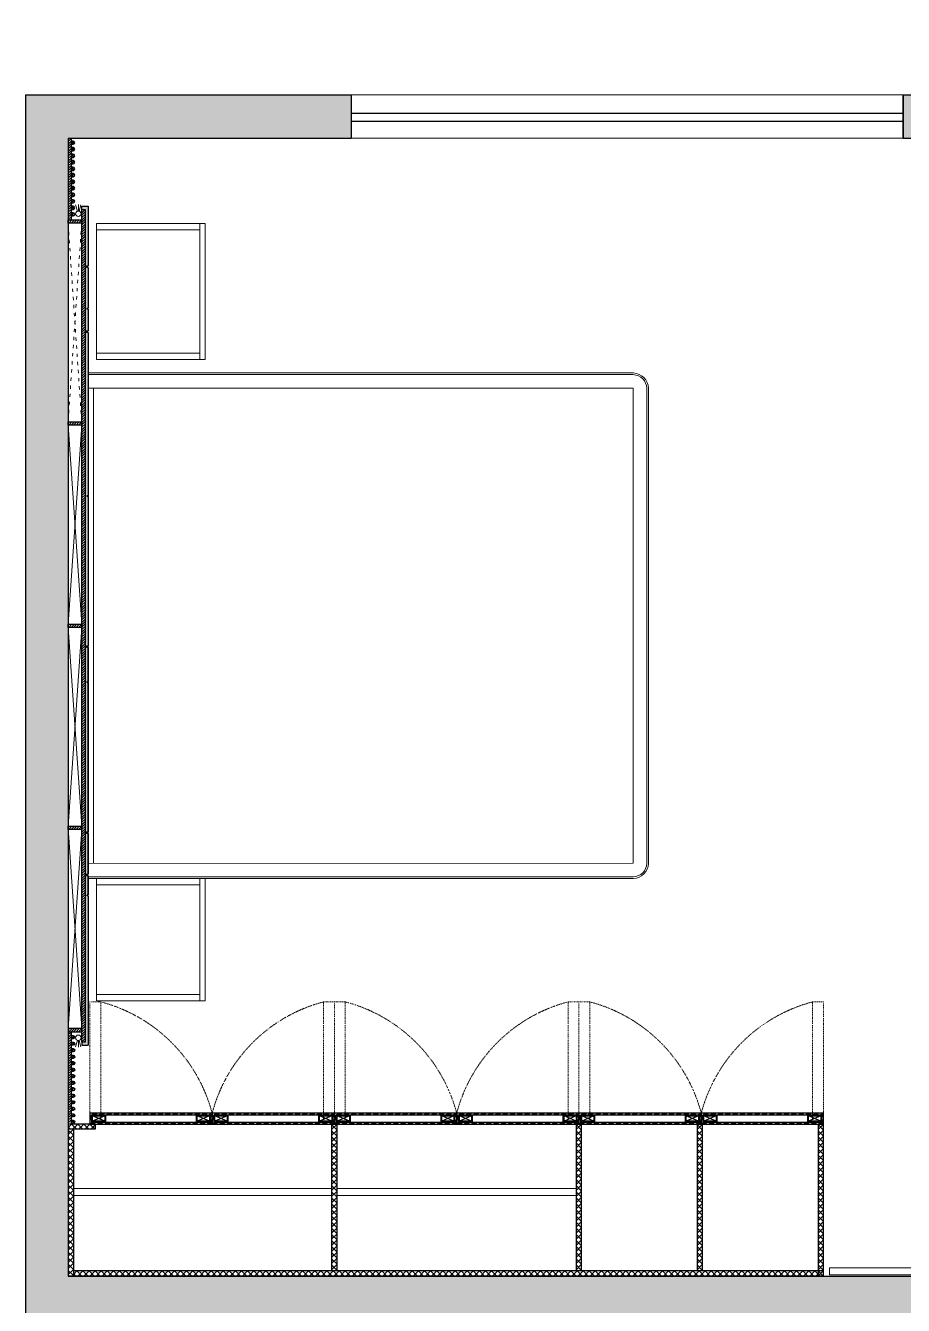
# Model space of a CAD drawing. Header units: millimetres. Extents: x 75500 to 345360, y -224327 to 19532.
# Drawn here: x 81384 to 84615, y -26647 to -21934 of the extents above; entities that cross this region are included whole.
import ezdxf

# ---------------------------------------------------------------- set-up
doc = ezdxf.new("R2010")
doc.units = ezdxf.units.MM
doc.header["$LTSCALE"] = 0.01
doc.linetypes.add('ZWCAD_ISO03W100', pattern=[30, 12, -18])
doc.layers.add('A- Ele 4', color=250, linetype='Continuous', lineweight=15, true_color=0x333333)
for name, color, linetype, lineweight in [('A- Windows', 150, 'Continuous', 9), ('A-WALL', 7, 'Continuous', 30), ('Cut', 1, 'Continuous', 25), ('ele 0.1', 252, 'Continuous', 13), ('funiture', 11, 'Continuous', 5), ('furniture section', 7, 'Continuous', 25), ('hatch', 251, 'Continuous', 0)]:
    doc.layers.add(name, color=color, linetype=linetype, lineweight=lineweight)

# ---------------------------------------------------------------- blocks, each defined once
blk = doc.blocks.new('ASDFGBwrg')
at = {"layer": 'Cut'}
h = blk.add_hatch(color=256, dxfattribs=at)
h.dxf.hatch_style = 1
h.paths.add_polyline_path([(87923.9, 2882.8), (87923.9, 2857.8), (87973.9, 2857.8), (87973.9, 2882.8)])
h.paths.add_polyline_path([(87926.4, 2880.3), (87926.4, 2860.3), (87971.4, 2860.3), (87971.4, 2880.3)], flags=16)
for p, q in [((87926.4, 2880.3), (87971.4, 2860.3)), ((87926.4, 2860.3), (87971.4, 2880.3))]:
    blk.add_line(p, q, dxfattribs=at)
for points in [[(87923.9, 2882.8), (87973.9, 2882.8), (87973.9, 2857.8), (87923.9, 2857.8)], [(87926.4, 2880.3), (87971.4, 2880.3), (87971.4, 2860.3), (87926.4, 2860.3)]]:
    blk.add_lwpolyline(points, close=True, dxfattribs=at)

msp = doc.modelspace()

# ---------------------------------------------------------------- hatches: boundary and pattern name
at = {"layer": 'hatch', "transparency": 33554559}
h = msp.add_hatch(color=256, dxfattribs=at)
h.dxf.hatch_style = 1
h.paths.add_polyline_path([(92431.6, -20198.9), (92431.6, -16927), (95449.6, -16927), (95449.6, -18687.8), (99178.6, -18687.8), (99178.6, -19987.2), (99271.8, -19987.2), (99280.2, -19987.2), (99280.2, -20076.1), (99280.2, -20088.8), (99280.2, -20148.1), (99178.6, -20148.1), (99178.6, -21231.7), (99178.6, -22188.3), (101908.8, -22188.3), (101908.8, -21100.4), (102069.6, -21100.4), (102069.6, -22188.3), (103068.5, -22188.3), (103068.5, -21616.8), (103068.5, -21468.7), (103068.5, -20148.1), (102069.6, -20148.1), (102069.6, -20249.7), (101908.8, -20249.7), (101908.8, -20148.1), (100131, -20148.1), (100131, -20088.8), (100131, -20076.1), (100131, -19987.2), (100139.5, -19987.2), (100228.4, -19987.2), (100228.4, -18687.8), (103229.4, -18687.8), (103229.4, -22349.1), (101138.4, -22349.1), (101138.4, -22438), (101138.4, -22446.5), (101049.5, -22446.5), (101041, -22446.5), (100981.8, -22446.5), (100981.8, -22349.1), (98928.9, -22349.1), (98920.4, -22349.1), (98920.4, -22256), (98920.4, -22247.5), (98920.4, -22188.3), (99022, -22188.3), (99022, -18848.6), (97800.9, -18848.6), (97115.7, -18848.6), (97073.4, -18848.6), (96214.1, -18848.6), (96171.8, -18848.6), (95191.4, -18848.6), (95191.4, -18687.8), (95293, -18687.8), (95293, -17087.8), (95166, -17087.8), (94564.9, -17087.8), (93176.6, -17087.8), (93028.5, -17087.8), (92592.5, -17087.8), (92592.5, -18687.8), (92689.8, -18687.8), (92689.8, -18848.6), (92592.5, -18848.6), (92592.5, -19936.4), (93189.3, -19936.4), (93202, -19936.4), (93202, -20025.3), (93202, -20038), (93202, -20097.3), (92592.5, -20097.3), (92592.5, -20198.9)])
h.paths.add_polyline_path([(101108.8, -18848.6), (102111.9, -18848.6), (102111.9, -19987.2), (101108.8, -19987.2)], flags=16)
h.paths.add_polyline_path([(101227.7, -19278.6), (101227.7, -19543.3), (102081.9, -19543.3), (102081.9, -19278.6)], flags=0)
h.paths.add_polyline_path([(102268.5, -18848.6), (102268.5, -19987.2), (103068.5, -19987.2), (103068.5, -18848.6)], flags=16)
h.paths.add_polyline_path([(102319.2, -19301.7), (102319.2, -19569.1), (103064.6, -19569.1), (103064.6, -19301.7)], flags=0)
h.paths.add_polyline_path([(100389.2, -19987.2), (100389.2, -18848.6), (100952.2, -18848.6), (100952.2, -19987.2)], flags=16)
h.paths.add_polyline_path([(100490.4, -19267.2), (100490.4, -19545.7), (100698.2, -19614.3), (100698.2, -19335.8)], flags=0)
h.paths.add_polyline_path([(81384.2, -22188.3), (82582, -22188.3), (82582, -22349.1), (81540.8, -22349.1), (81540.8, -25938.5), (81540.8, -26518.4), (81540.8, -26539.5), (82442.3, -26539.5), (83153.4, -26539.5), (83343.9, -26539.5), (84050.8, -26539.5), (86912.1, -26539.5), (86912.1, -26437.9), (86971.4, -26437.9), (86979.9, -26437.9), (87073, -26437.9), (87073, -26446.4), (87073, -26539.5), (87161.9, -26539.5), (87170.3, -26539.5), (87170.3, -26628.4), (87170.3, -26636.9), (87170.3, -26696.1), (83492.1, -26696.1), (83492.1, -27496.1), (83331.2, -27496.1), (83331.2, -26696.1), (81384.2, -26696.1)])
h.paths.add_polyline_path([(89070.8, -25345.9), (89070.8, -25257), (89070.8, -25248.5), (89070.8, -25189.3), (89172.4, -25189.3), (89172.4, -23229.5), (89214.7, -23229.5), (89290.9, -23229.5), (89333.3, -23229.5), (89333.3, -23297.2), (89333.3, -23305.7), (89333.3, -23398.8), (89333.3, -23407.3), (89333.3, -25189.3), (90133.2, -25189.3), (90133.2, -23407.3), (90133.2, -23398.8), (90133.2, -23305.7), (90133.2, -23297.2), (90133.2, -23149.1), (92131.1, -23149.1), (92131.1, -22188.3), (92431.6, -22188.3), (92431.6, -22086.7), (92592.5, -22086.7), (92592.5, -22188.3), (94082.4, -22188.3), (94082.4, -22057), (94239, -22057), (94239, -22188.3), (97972.3, -22188.3), (97972.3, -22247.5), (97972.3, -22256), (97972.3, -22349.1), (97959.6, -22349.1), (92292, -22349.1), (92292, -25345.9), (91661.3, -25345.9), (91661.3, -25189.3), (92131.1, -25189.3), (92131.1, -23305.7), (90289.9, -23305.7), (90289.9, -25189.3), (90759.7, -25189.3), (90759.7, -25345.9), (89083.5, -25345.9)])
h.paths.add_polyline_path([(99712, -23635.9), (100981.8, -23635.9), (100981.8, -23496.2), (101041, -23496.2), (101049.5, -23496.2), (101138.4, -23496.2), (101138.4, -23508.9), (101138.4, -23635.9), (103229.4, -23635.9), (103229.4, -30590.3), (102971.2, -30590.3), (102971.2, -30429.4), (103068.5, -30429.4), (103068.5, -30328.6), (103068.5, -30252.4), (103068.5, -29489), (103068.5, -29412.8), (103068.5, -28888.7), (102971.2, -28888.7), (102971.2, -28727.9), (103068.5, -28727.9), (103068.5, -23796.7), (99868.6, -23796.7), (99868.6, -26717.3), (99712, -26717.3)])
h.paths.add_polyline_path([(88122.7, -26539.5), (88131.2, -26539.5), (92380.8, -26539.5), (92389.3, -26539.5), (92389.3, -26628.4), (92389.3, -26636.9), (92389.3, -26696.1), (92292, -26696.1), (92292, -30429.4), (93066.5, -30429.4), (93066.5, -30590.3), (91889.8, -30590.3), (91889.8, -30429.4), (92131.1, -30429.4), (92131.1, -28457), (92029.5, -28457), (92029.5, -28414.6), (92029.5, -28338.4), (92029.5, -28300.4), (92131.1, -28300.4), (92131.1, -26696.1), (91737.5, -26696.1), (91589.3, -26696.1), (88380.9, -26696.1), (88380.9, -28300.4), (89921.6, -28300.4), (89921.6, -28359.6), (89921.6, -28368.1), (89921.6, -28457), (89913.1, -28457), (88220, -28457), (88220, -26696.1), (88122.7, -26696.1), (88122.7, -26636.9), (88122.7, -26628.4)])
h.paths.add_polyline_path([(93341.7, -26539.5), (93350.1, -26539.5), (96029.5, -26539.5), (96029.5, -28727.9), (96385, -28727.9), (96385, -28888.7), (96029.5, -28888.7), (96029.5, -30429.4), (96131.1, -30429.4), (96131.1, -30590.3), (95094, -30590.3), (95094, -30429.4), (95872.9, -30429.4), (95872.9, -26696.1), (95472.9, -26696.1), (94571.3, -26696.1), (93673.9, -26696.1), (93341.7, -26696.1), (93341.7, -26636.9), (93341.7, -26628.4)])
h.paths.add_polyline_path([(86692, -22349.1), (86692, -22188.3), (89333.3, -22188.3), (89333.3, -22446.5), (89172.4, -22446.5), (89172.4, -22349.1), (87593.6, -22349.1), (87593.6, -22835.9), (87593.6, -22984), (87593.6, -24457), (87593.6, -25053.8), (87593.6, -25189.3), (88220, -25189.3), (88220, -25248.5), (88220, -25257), (88220, -25345.9), (88211.6, -25345.9), (87073, -25345.9), (87073, -25477.1), (87073, -25489.8), (86979.9, -25489.8), (86971.4, -25489.8), (86912.1, -25489.8), (86912.1, -25345.9), (86772.4, -25345.9), (86759.7, -25345.9), (86759.7, -25257), (86759.7, -25248.5), (86759.7, -25189.3), (87390.4, -25189.3), (87390.4, -25053.8), (87390.4, -24457), (87390.4, -22984), (87390.4, -22835.9), (87390.4, -22349.1)])
h.paths.add_polyline_path([(98717.3, -28888.7), (98717.3, -28727.9), (99712, -28727.9), (99712, -27716.2), (99868.6, -27716.2), (99868.6, -28727.9), (101100.3, -28727.9), (101108.8, -28727.9), (101108.8, -28816.7), (101108.8, -28888.7), (100190.3, -28888.7), (100190.3, -28990.3), (100131, -28990.3), (100118.3, -28990.3), (100029.4, -28990.3), (100029.4, -28977.6), (100029.4, -28888.7), (99229.4, -28888.7), (99229.4, -30429.4), (100029.4, -30429.4), (100029.4, -29777.6), (100029.4, -29769.1), (100118.3, -29769.1), (100131, -29769.1), (100190.3, -29769.1), (100190.3, -30429.4), (100291.8, -30429.4), (100291.8, -30590.3), (98971.2, -30590.3), (98971.2, -30429.4), (99068.6, -30429.4), (99068.6, -28888.7)])
h.paths.add_polyline_path([(84613.7, -22349.1), (84613.7, -22188.3), (85913.2, -22188.3), (85913.2, -22349.1), (85811.6, -22349.1), (85811.6, -25189.3), (85913.2, -25189.3), (85913.2, -25248.5), (85913.2, -25257), (85913.2, -25345.9), (85900.5, -25345.9), (85650.8, -25345.9), (85650.8, -22349.1)])
h.paths.add_polyline_path([(93472.9, -18848.6), (93472.9, -18687.8), (94239, -18687.8), (94239, -19449.7), (94239, -20228.5), (94082.4, -20228.5), (94082.4, -20097.3), (93980.8, -20097.3), (93980.8, -20025.3), (93980.8, -19936.4), (93989.3, -19936.4), (94082.4, -19936.4), (94082.4, -18848.6)])
h.paths.add_polyline_path([(89333.3, -24402.5), (89333.3, -24487.8), (89333.3, -24356.5)])
at = {"layer": 'hatch'}
h = msp.add_hatch(dxfattribs=at)
h.set_pattern_fill('ANSI31', color=256, scale=2, angle=180)
h.set_pattern_definition([(225, (81552.7674, -22349.1073), (4.49013, -4.49013), [])])
h.paths.add_polyline_path([(81540.8, -22349.1), (81540.8, -22649.1), (81552.8, -22649.1), (81552.8, -22635.1), (81552.8, -22623.1), (81552.8, -22611.1), (81552.8, -22599.1), (81552.8, -22587.1), (81552.8, -22575.1), (81552.8, -22563.1), (81552.8, -22551.1), (81552.8, -22539.1), (81552.8, -22527.1), (81552.8, -22515.1), (81552.8, -22503.1), (81552.8, -22491.1), (81552.8, -22479.1), (81552.8, -22467.1), (81552.8, -22455.1), (81552.8, -22443.1), (81552.8, -22431.1), (81552.8, -22419.1), (81552.8, -22407.1), (81552.8, -22395.1), (81552.8, -22383.1), (81552.8, -22371.1), (81552.8, -22359.1), (81552.8, -22349.1)])
h = msp.add_hatch(dxfattribs=at)
h.set_pattern_fill('ANSI37', color=256, scale=2, angle=180)
h.set_pattern_definition([(225, (81564.7674, -22359.1073), (4.49013, -4.49013), []), (315, (81564.7674, -22359.1073), (4.49013, 4.49013), [])])
h.paths.add_polyline_path([(81558.8, -22623.1, -1), (81558.8, -22635.1), (81552.8, -22635.1), (81552.8, -22623.1)])
h.paths.add_polyline_path([(81558.8, -22575.1, -1), (81558.8, -22587.1), (81552.8, -22587.1), (81552.8, -22575.1)])
h.paths.add_polyline_path([(81558.8, -22503.1, -1), (81558.8, -22515.1), (81552.8, -22515.1), (81552.8, -22503.1)])
h.paths.add_polyline_path([(81558.8, -22383.1, -1), (81558.8, -22395.1), (81552.8, -22395.1), (81552.8, -22383.1)])
h.paths.add_polyline_path([(81558.8, -22551.1, -1), (81558.8, -22563.1), (81552.8, -22563.1), (81552.8, -22551.1)])
h.paths.add_polyline_path([(81558.8, -22599.1, -1), (81558.8, -22611.1), (81552.8, -22611.1), (81552.8, -22599.1)])
h.paths.add_polyline_path([(81558.8, -22527.1, -1), (81558.8, -22539.1), (81552.8, -22539.1), (81552.8, -22527.1)])
h.paths.add_polyline_path([(81558.8, -22407.1, -1), (81558.8, -22419.1), (81552.8, -22419.1), (81552.8, -22407.1)])
h.paths.add_polyline_path([(81558.8, -22431.1, -1), (81558.8, -22443.1), (81552.8, -22443.1), (81552.8, -22431.1)])
h.paths.add_polyline_path([(81558.8, -22479.1, -1), (81558.8, -22491.1), (81552.8, -22491.1), (81552.8, -22479.1)])
h.paths.add_polyline_path([(81558.8, -22455.1, -1), (81558.8, -22467.1), (81552.8, -22467.1), (81552.8, -22455.1)])
h.paths.add_polyline_path([(81558.8, -22359.1, -1), (81558.8, -22371.1), (81552.8, -22371.1), (81552.8, -22359.1)])
h = msp.add_hatch(dxfattribs=at)
h.set_pattern_fill('ANSI33', color=256, angle=180)
h.set_pattern_definition([(225, (81614.7674, -22599.1073), (4.490128, -4.490128), []), (225, (81610.277, -22599.1073), (4.490128, -4.490128), [3.175, -1.5875])])
h.paths.add_polyline_path([(81608.8, -23064.5), (81608.8, -23058.5), (81614.8, -23058.5), (81614.8, -22978.5), (81610.8, -22978.5), (81610.8, -22974.5), (81614.8, -22974.5), (81614.8, -22824.5), (81608.8, -22824.5), (81608.8, -22818.5), (81614.8, -22818.5), (81614.8, -22599.1), (81590.8, -22599.1), (81590.8, -22611.1), (81602.8, -22611.1), (81602.8, -25677.5), (81590.8, -25677.5), (81590.8, -25689.5), (81614.8, -25689.5), (81614.8, -25139.5), (81610.8, -25139.5), (81610.8, -25135.5), (81614.8, -25135.5), (81614.8, -25065.5), (81608.8, -25065.5), (81608.8, -25059.5), (81614.8, -25059.5), (81614.8, -24909.5), (81608.8, -24909.5), (81608.8, -24903.5), (81614.8, -24903.5), (81614.8, -24353.5), (81610.8, -24353.5), (81610.8, -24349.5), (81614.8, -24349.5), (81614.8, -24224.5), (81608.8, -24224.5), (81608.8, -24218.5), (81614.8, -24218.5), (81614.8, -23668.5), (81610.8, -23668.5), (81610.8, -23664.5), (81614.8, -23664.5), (81614.8, -23064.5)])
h = msp.add_hatch(dxfattribs=at)
h.set_pattern_fill('ANSI31', color=256, scale=2, angle=180)
h.set_pattern_definition([(225, (81602.7674, -22611.1073), (4.490128, -4.490128), [])])
h.paths.add_polyline_path([(81602.8, -25677.5), (81590.8, -25677.5), (81590.8, -22661.1), (81590.8, -22649.1), (81590.8, -22611.1), (81602.8, -22611.1)])
h = msp.add_hatch(dxfattribs=at)
h.set_pattern_fill('ANSI31', color=256, scale=2, angle=180)
h.set_pattern_definition([(225, (81590.7674, -22649.1073), (4.4901, -4.4901), [])])
h.paths.add_polyline_path([(81590.8, -22649.1), (81552.8, -22649.1), (81540.8, -22649.1), (81540.8, -22661.1), (81590.8, -22661.1)])
h = msp.add_hatch(dxfattribs=at)
h.set_pattern_fill('ANSI31', color=256, scale=2, angle=180)
h.set_pattern_definition([(225, (81590.7674, -23393.713), (4.4901, -4.4901), [])])
h.paths.add_polyline_path([(81590.8, -23393.7), (81552.8, -23393.7), (81540.8, -23393.7), (81540.8, -23405.7), (81590.8, -23405.7)])
h = msp.add_hatch(dxfattribs=at)
h.set_pattern_fill('ANSI31', color=256, scale=2, angle=180)
h.set_pattern_definition([(225, (81590.7674, -24138.3185), (4.4901, -4.4901), [])])
h.paths.add_polyline_path([(81590.8, -24138.3), (81552.8, -24138.3), (81540.8, -24138.3), (81540.8, -24150.3), (81590.8, -24150.3)])
h = msp.add_hatch(dxfattribs=at)
h.set_pattern_fill('ANSI31', color=256, scale=2, angle=180)
h.set_pattern_definition([(225, (81590.7674, -24882.924), (4.4901, -4.4901), [])])
h.paths.add_polyline_path([(81590.8, -24882.9), (81552.8, -24882.9), (81540.8, -24882.9), (81540.8, -24894.9), (81590.8, -24894.9)])
h = msp.add_hatch(dxfattribs=at)
h.set_pattern_fill('ANSI31', color=256, scale=2, angle=180)
h.set_pattern_definition([(225, (81590.7674, -25627.5296), (4.4901, -4.4901), [])])
h.paths.add_polyline_path([(81590.8, -25627.5), (81552.8, -25627.5), (81540.8, -25627.5), (81540.8, -25639.5), (81590.8, -25639.5)])
h = msp.add_hatch(dxfattribs=at)
h.set_pattern_fill('ANSI31', color=256, scale=2, angle=180)
h.set_pattern_definition([(225, (81552.7674, -25639.5296), (4.49013, -4.49013), [])])
h.paths.add_polyline_path([(81552.8, -25965.5), (81552.8, -25953.5), (81552.8, -25941.5), (81552.8, -25929.5), (81552.8, -25917.5), (81552.8, -25905.5), (81552.8, -25893.5), (81552.8, -25881.5), (81552.8, -25869.5), (81552.8, -25857.5), (81552.8, -25845.5), (81552.8, -25833.5), (81552.8, -25821.5), (81552.8, -25809.5), (81552.8, -25797.5), (81552.8, -25785.5), (81552.8, -25773.5), (81552.8, -25761.5), (81552.8, -25749.5), (81552.8, -25737.5), (81552.8, -25725.5), (81552.8, -25713.5), (81552.8, -25701.5), (81552.8, -25689.5), (81552.8, -25677.5), (81552.8, -25665.5), (81552.8, -25653.5), (81552.8, -25639.5), (81540.8, -25639.5), (81540.8, -25973.8), (81552.8, -25973.8)])
h = msp.add_hatch(dxfattribs=at)
h.set_pattern_fill('ANSI37', color=256, scale=2, angle=180)
h.set_pattern_definition([(225, (81564.7674, -25653.5296), (4.49013, -4.49013), []), (315, (81564.7674, -25653.5296), (4.49013, 4.49013), [])])
h.paths.add_polyline_path([(81558.8, -25869.5, -1), (81558.8, -25881.5), (81552.8, -25881.5), (81552.8, -25869.5)])
h.paths.add_polyline_path([(81558.8, -25917.5, -1), (81558.8, -25929.5), (81552.8, -25929.5), (81552.8, -25917.5)])
h.paths.add_polyline_path([(81558.8, -25893.5, -1), (81558.8, -25905.5), (81552.8, -25905.5), (81552.8, -25893.5)])
h.paths.add_polyline_path([(81558.8, -25845.5, -1), (81558.8, -25857.5), (81552.8, -25857.5), (81552.8, -25845.5)])
h.paths.add_polyline_path([(81558.8, -25941.5, -1), (81558.8, -25953.5), (81552.8, -25953.5), (81552.8, -25941.5)])
h.paths.add_polyline_path([(81558.8, -25749.5, -1), (81558.8, -25761.5), (81552.8, -25761.5), (81552.8, -25749.5)])
h.paths.add_polyline_path([(81558.8, -25965.5, -1), (81558.8, -25977.5), (81552.8, -25977.5), (81552.8, -25965.5)])
h.paths.add_polyline_path([(81558.8, -25797.5, -1), (81558.8, -25809.5), (81552.8, -25809.5), (81552.8, -25797.5)])
h.paths.add_polyline_path([(81558.8, -25821.5, -1), (81558.8, -25833.5), (81552.8, -25833.5), (81552.8, -25821.5)])
h.paths.add_polyline_path([(81558.8, -25725.5, -1), (81558.8, -25737.5), (81552.8, -25737.5), (81552.8, -25725.5)])
h.paths.add_polyline_path([(81558.8, -25773.5, -1), (81558.8, -25785.5), (81552.8, -25785.5), (81552.8, -25773.5)])
h.paths.add_polyline_path([(81558.8, -25701.5, -1), (81558.8, -25713.5), (81552.8, -25713.5), (81552.8, -25701.5)])
h.paths.add_polyline_path([(81558.8, -25677.5, -1), (81558.8, -25689.5), (81552.8, -25689.5), (81552.8, -25677.5)])
h.paths.add_polyline_path([(81558.8, -25653.5, -1), (81558.8, -25665.5), (81552.8, -25665.5), (81552.8, -25653.5)])
h = msp.add_hatch(dxfattribs=at)
h.set_pattern_fill('ANSI34', color=256, angle=180)
h.set_pattern_definition([(225, (82132.767, -25939.53), (13.4704, -13.4704), []), (225, (82128.277, -25939.53), (13.4704, -13.4704), []), (225, (82123.787, -25939.53), (13.4704, -13.4704), []), (225, (82119.297, -25939.53), (13.4704, -13.4704), [])])
h.paths.add_polyline_path([(82070.8, -25979.5), (82070.8, -25939.5), (81620.8, -25939.5), (81620.8, -25979.5)])
h.paths.add_polyline_path([(82063.3, -25972), (82063.3, -25947), (82075.3, -25947), (81678.3, -25947), (81628.3, -25947), (81628.3, -25972), (81678.3, -25972), (82075.3, -25972)])
h = msp.add_hatch(dxfattribs=at)
h.set_pattern_fill('ANSI34', color=256, angle=180)
h.set_pattern_definition([(225, (82582.767, -25939.53), (13.4704, -13.4704), []), (225, (82578.277, -25939.53), (13.4704, -13.4704), []), (225, (82573.787, -25939.53), (13.4704, -13.4704), []), (225, (82569.297, -25939.53), (13.4704, -13.4704), [])])
h.paths.add_polyline_path([(82520.8, -25979.5), (82520.8, -25939.5), (82070.8, -25939.5), (82070.8, -25979.5)])
h.paths.add_polyline_path([(82513.3, -25972), (82513.3, -25947), (82525.3, -25947), (82128.3, -25947), (82078.3, -25947), (82078.3, -25972), (82128.3, -25972), (82525.3, -25972)])
h = msp.add_hatch(dxfattribs=at)
h.set_pattern_fill('ANSI34', color=256, angle=180)
h.set_pattern_definition([(225, (83032.767, -25939.53), (13.4704, -13.4704), []), (225, (83028.277, -25939.53), (13.4704, -13.4704), []), (225, (83023.787, -25939.53), (13.4704, -13.4704), []), (225, (83019.297, -25939.53), (13.4704, -13.4704), [])])
h.paths.add_polyline_path([(82970.8, -25979.5), (82970.8, -25939.5), (82520.8, -25939.5), (82520.8, -25979.5)])
h.paths.add_polyline_path([(82963.3, -25972), (82963.3, -25947), (82975.3, -25947), (82578.3, -25947), (82528.3, -25947), (82528.3, -25972), (82578.3, -25972), (82975.3, -25972)])
h = msp.add_hatch(dxfattribs=at)
h.set_pattern_fill('ANSI34', color=256, angle=180)
h.set_pattern_definition([(225, (83482.767, -25939.53), (13.4704, -13.4704), []), (225, (83478.277, -25939.53), (13.4704, -13.4704), []), (225, (83473.787, -25939.53), (13.4704, -13.4704), []), (225, (83469.297, -25939.53), (13.4704, -13.4704), [])])
h.paths.add_polyline_path([(83420.8, -25979.5), (83420.8, -25939.5), (82970.8, -25939.5), (82970.8, -25979.5)])
h.paths.add_polyline_path([(83413.3, -25972), (83413.3, -25947), (83425.3, -25947), (83028.3, -25947), (82978.3, -25947), (82978.3, -25972), (83028.3, -25972), (83425.3, -25972)])
h = msp.add_hatch(dxfattribs=at)
h.set_pattern_fill('ANSI34', color=256, angle=180)
h.set_pattern_definition([(225, (83932.767, -25939.53), (13.4704, -13.4704), []), (225, (83928.277, -25939.53), (13.4704, -13.4704), []), (225, (83923.787, -25939.53), (13.4704, -13.4704), []), (225, (83919.297, -25939.53), (13.4704, -13.4704), [])])
h.paths.add_polyline_path([(83870.8, -25979.5), (83870.8, -25939.5), (83420.8, -25939.5), (83420.8, -25979.5)])
h.paths.add_polyline_path([(83863.3, -25972), (83863.3, -25947), (83875.3, -25947), (83478.3, -25947), (83428.3, -25947), (83428.3, -25972), (83478.3, -25972), (83875.3, -25972)])
h = msp.add_hatch(dxfattribs=at)
h.set_pattern_fill('ANSI34', color=256, angle=180)
h.set_pattern_definition([(225, (84382.767, -25939.53), (13.4704, -13.4704), []), (225, (84378.277, -25939.53), (13.4704, -13.4704), []), (225, (84373.787, -25939.53), (13.4704, -13.4704), []), (225, (84369.297, -25939.53), (13.4704, -13.4704), [])])
h.paths.add_polyline_path([(84320.8, -25979.5), (84320.8, -25939.5), (83870.8, -25939.5), (83870.8, -25979.5)])
h.paths.add_polyline_path([(84313.3, -25972), (84313.3, -25947), (84325.3, -25947), (83928.3, -25947), (83878.3, -25947), (83878.3, -25972), (83928.3, -25972), (84325.3, -25972)])
h = msp.add_hatch(dxfattribs=at)
h.set_pattern_fill('ANSI37', color=256, scale=5, angle=180)
h.set_pattern_definition([(225, (81620.767, -25979.53), (11.2253, -11.2253), []), (315, (81620.767, -25979.53), (11.2253, 11.2253), [])])
h.paths.add_polyline_path([(81639.8, -25998.5), (81540.8, -25998.5), (81540.8, -25979.5), (81552.8, -25979.5), (81639.8, -25979.5)])
h = msp.add_hatch(dxfattribs=at)
h.set_pattern_fill('ANSI37', color=256, scale=5, angle=180)
h.set_pattern_definition([(225, (81559.767, -25998.53), (11.2253, -11.2253), []), (315, (81559.767, -25998.53), (11.2253, 11.2253), [])])
h.paths.add_polyline_path([(81559.8, -26520.5), (81559.8, -25998.5), (81540.8, -25998.5), (81540.8, -26539.5), (81559.8, -26539.5)])
h = msp.add_hatch(dxfattribs=at)
h.set_pattern_fill('ANSI37', color=256, scale=5, angle=180)
h.set_pattern_definition([(225, (82530.267, -25979.53), (11.2253, -11.2253), []), (315, (82530.267, -25979.53), (11.2253, 11.2253), [])])
h.paths.add_polyline_path([(82530.3, -26242.5), (82530.3, -26217.5), (82530.3, -25979.5), (82520.8, -25979.5), (82511.3, -25979.5), (82511.3, -26217.5), (82511.3, -26242.5), (82511.3, -26520.5), (82530.3, -26520.5)])
h = msp.add_hatch(dxfattribs=at)
h.set_pattern_fill('ANSI37', color=256, scale=5, angle=180)
h.set_pattern_definition([(225, (83430.267, -25979.53), (11.2253, -11.2253), []), (315, (83430.267, -25979.53), (11.2253, 11.2253), [])])
h.paths.add_polyline_path([(83430.3, -25979.5), (83420.8, -25979.5), (83411.3, -25979.5), (83411.3, -26217.5), (83411.3, -26242.5), (83411.3, -26520.5), (83430.3, -26520.5)])
h = msp.add_hatch(dxfattribs=at)
h.set_pattern_fill('ANSI37', color=256, scale=5, angle=180)
h.set_pattern_definition([(225, (83875.517, -25979.53), (11.2253, -11.2253), []), (315, (83875.517, -25979.53), (11.2253, 11.2253), [])])
h.paths.add_polyline_path([(83870.8, -25979.5), (83856.5, -25979.5), (83856.5, -26520.5), (83875.5, -26520.5), (83875.5, -25979.5)])
h = msp.add_hatch(dxfattribs=at)
h.set_pattern_fill('ANSI37', color=256, scale=5, angle=180)
h.set_pattern_definition([(225, (84320.767, -25979.53), (11.2253, -11.2253), []), (315, (84320.767, -25979.53), (11.2253, 11.2253), [])])
h.paths.add_polyline_path([(84320.8, -25979.5), (84301.8, -25979.5), (84301.8, -26520.5), (84301.8, -26539.5), (84320.8, -26539.5)])
h = msp.add_hatch(dxfattribs=at)
h.set_pattern_fill('ANSI37', color=256, scale=5, angle=180)
h.set_pattern_definition([(225, (84221.767, -26520.53), (11.22532, -11.22532), []), (315, (84221.767, -26520.53), (11.22532, 11.22532), [])])
h.paths.add_polyline_path([(81559.8, -26520.5), (81559.8, -26539.5), (84301.8, -26539.5), (84301.8, -26520.5), (84202.8, -26520.5), (83677.8, -26520.5), (83658.8, -26520.5), (82658.8, -26520.5), (82639.8, -26520.5), (81639.8, -26520.5)])

# ---------------------------------------------------------------- linework, layer by layer
at = {"color": 8, "linetype": 'Continuous', "lineweight": 5}
for p, q in [((82582, -22188.3), (84613.7, -22188.3)), ((82582, -22349.1), (84613.7, -22349.1)), ((82582, -22349.1), (84613.7, -22349.1))]:
    msp.add_line(p, q, dxfattribs=at)
at = {"layer": 'A- Ele 4'}
for points in [[(82024.8, -22663.3), (82024.8, -23163.3), (81644.8, -23163.3), (81644.8, -22663.3)], [(82025.8, -23163.3), (82044.8, -23163.3), (82044.8, -22663.3), (82025.8, -22663.3)]]:
    msp.add_lwpolyline(points, close=True, dxfattribs=at)
msp.add_lwpolyline([(81614.8, -23269.2), (81614.8, -25019.5)], dxfattribs=at)
at = {"layer": 'A- Ele 4', "linetype": 'ZWCAD_ISO03W100', "ltscale": 10}
for points in [[(81620.8, -25529.5), (81620.8, -25979.5), (81660.8, -25979.5), (81660.8, -25529.5)], [(82520.8, -25529.5), (82520.8, -25979.5), (82480.8, -25979.5), (82480.8, -25529.5)], [(82520.8, -25529.5), (82520.8, -25979.5), (82560.8, -25979.5), (82560.8, -25529.5)], [(83420.8, -25529.5), (83420.8, -25979.5), (83380.8, -25979.5), (83380.8, -25529.5)], [(83420.8, -25529.5), (83420.8, -25979.5), (83460.8, -25979.5), (83460.8, -25529.5)], [(84320.8, -25529.5), (84320.8, -25979.5), (84280.8, -25979.5), (84280.8, -25529.5)]]:
    msp.add_lwpolyline(points, close=True, dxfattribs=at)
at = {"layer": 'A- Windows', "lineweight": 25}
for p, q in [((82582, -22256), (84613.7, -22256)), ((82582, -22285.6), (84613.7, -22285.6))]:
    msp.add_line(p, q, dxfattribs=at)
at = {"layer": 'A-WALL'}
for p, q in [((81384.2, -22188.3), (81384.2, -26696.1)), ((81384.2, -22188.3), (82582, -22188.3)), ((82582, -22188.3), (82582, -22349.1)), ((82582, -22188.3), (82582, -22349.1)), ((84613.7, -22349.1), (84613.7, -22188.3)), ((84613.7, -22188.3), (85913.2, -22188.3)), ((84613.7, -22188.3), (84613.7, -22349.1)), ((81540.8, -22349.1), (81540.8, -26539.5)), ((81540.8, -22349.1), (82582, -22349.1)), ((84613.7, -22349.1), (85650.8, -22349.1)), ((84613.7, -22349.1), (85650.8, -22349.1)), ((81540.8, -26539.5), (86912.1, -26539.5))]:
    msp.add_line(p, q, dxfattribs=at)
at = {"layer": 'ele 0.1'}
for p, q in [((82024.8, -22686.3), (81644.8, -22686.3)), ((82024.8, -23140.3), (81644.8, -23140.3)), ((81633.8, -23269.3), (81633.8, -25019.5)), ((81644.8, -25525.3), (81644.8, -25075.3)), ((81644.8, -25075.3), (82024.8, -25075.3)), ((82024.8, -25075.3), (82024.8, -25525.3)), ((82044.8, -25075.3), (82025.8, -25075.3)), ((82025.8, -25075.3), (82025.8, -25525.3)), ((82044.8, -25525.3), (82044.8, -25075.3)), ((82024.8, -25098.3), (81644.8, -25098.3)), ((82024.8, -25502.3), (81644.8, -25502.3)), ((82024.8, -25525.3), (81644.8, -25525.3)), ((82025.8, -25525.3), (82044.8, -25525.3))]:
    msp.add_line(p, q, dxfattribs=at)
at = {"layer": 'ele 0.1', "ltscale": 10}
for p, q in [((81590.8, -24138.3), (81540.8, -23405.7)), ((81590.8, -23405.7), (81540.8, -24138.3)), ((81590.8, -24882.9), (81540.8, -24150.3)), ((81590.8, -24150.3), (81540.8, -24882.9)), ((81590.8, -25627.5), (81540.8, -24888.9)), ((81590.8, -24894.9), (81540.8, -25627.5)), ((82511.3, -26217.5), (81559.8, -26217.5)), ((82511.3, -26242.5), (81559.8, -26242.5)), ((83411.3, -26217.5), (82530.3, -26217.5)), ((83411.3, -26242.5), (82530.3, -26242.5))]:
    msp.add_line(p, q, dxfattribs=at)
at = {"layer": 'ele 0.1'}
for points in [[(81614.8, -25075.3), (81614.8, -25075.3), (83620.9, -25075.3, 0.383483), (83676.8, -25019.5), (83676.8, -23269.2, 0.383483), (83620.9, -23213.3), (81614.8, -23213.3)], [(81614.8, -25069.3), (83620.8, -25069.3, 0.38181), (83670.8, -25019.3), (83670.8, -23269.3, 0.38181), (83620.8, -23219.3), (81614.8, -23219.3)], [(81614.8, -25019.5), (81614.8, -25019.5), (83618.5, -25019.3, 0.282987), (83620.8, -25017.1), (83620.8, -23271.6, 0.282987), (83618.5, -23269.3), (81614.8, -23269.3)]]:
    msp.add_lwpolyline(points, format="xyb", dxfattribs=at)
at = {"layer": 'ele 0.1', "linetype": 'ZWCAD_ISO03W100', "ltscale": 10}
for centre, start, end in [((81514.2, -26086.1), 14.7507, 75.2493), ((82627.3, -26086.1), 104.7507, 165.2493), ((82414.2, -26086.1), 14.7507, 75.2493), ((83527.3, -26086.1), 104.7507, 165.2493), ((83314.2, -26086.1), 14.7507, 75.2493), ((84427.3, -26086.1), 104.7507, 165.2493)]:
    msp.add_arc(centre, 575.5, start, end, dxfattribs=at)
at = {"layer": 'funiture'}
msp.add_lwpolyline([(84343, -26509.5), (85650.8, -26509.5), (85650.8, -26534.5), (84343, -26534.5)], close=True, dxfattribs=at)
at = {"layer": 'furniture section'}
for p, q in [((81552.8, -22649.1), (81552.8, -22349.1)), ((81590.8, -22611.1), (81590.8, -22599.1)), ((81590.8, -22599.1), (81614.8, -22599.1)), ((81590.8, -22611.1), (81602.8, -22611.1)), ((81614.8, -22599.1), (81614.8, -22818.5)), ((81608.8, -22824.5), (81608.8, -22818.5)), ((81608.8, -22818.5), (81614.8, -22818.5)), ((81614.8, -22824.5), (81608.8, -22824.5)), ((81614.8, -22824.5), (81614.8, -22974.5)), ((81610.8, -22978.5), (81610.8, -22974.5)), ((81610.8, -22974.5), (81614.8, -22974.5)), ((81614.8, -22978.5), (81610.8, -22978.5)), ((81614.8, -22978.5), (81614.8, -23058.5)), ((81608.8, -23064.5), (81608.8, -23058.5)), ((81608.8, -23058.5), (81614.8, -23058.5)), ((81614.8, -23064.5), (81608.8, -23064.5)), ((81614.8, -23064.5), (81614.8, -23664.5)), ((81610.8, -23668.5), (81610.8, -23664.5)), ((81610.8, -23664.5), (81614.8, -23664.5)), ((81614.8, -23668.5), (81610.8, -23668.5)), ((81614.8, -23668.5), (81614.8, -24218.5)), ((81608.8, -24224.5), (81608.8, -24218.5)), ((81608.8, -24218.5), (81614.8, -24218.5)), ((81614.8, -24224.5), (81608.8, -24224.5)), ((81614.8, -24224.5), (81614.8, -24349.5)), ((81614.8, -24349.5), (81614.8, -24224.5)), ((81610.8, -24353.5), (81610.8, -24349.5)), ((81610.8, -24349.5), (81614.8, -24349.5)), ((81614.8, -24353.5), (81610.8, -24353.5)), ((81614.8, -24353.5), (81614.8, -24903.5)), ((81614.8, -24903.5), (81614.8, -24353.5)), ((81608.8, -24909.5), (81608.8, -24903.5)), ((81608.8, -24903.5), (81614.8, -24903.5)), ((81614.8, -24909.5), (81608.8, -24909.5)), ((81614.8, -24909.5), (81614.8, -25059.5)), ((81614.8, -25059.5), (81614.8, -24909.5)), ((81608.8, -25065.5), (81608.8, -25059.5)), ((81608.8, -25059.5), (81614.8, -25059.5)), ((81614.8, -25065.5), (81608.8, -25065.5)), ((81614.8, -25065.5), (81614.8, -25135.5)), ((81614.8, -25135.5), (81614.8, -25065.5)), ((81610.8, -25139.5), (81610.8, -25135.5)), ((81610.8, -25135.5), (81614.8, -25135.5)), ((81614.8, -25139.5), (81610.8, -25139.5)), ((81614.8, -25139.5), (81614.8, -25689.5)), ((81552.8, -25979.5), (81552.8, -25639.5)), ((81590.8, -25677.5), (81590.8, -25689.5)), ((81590.8, -25689.5), (81614.8, -25689.5)), ((81639.8, -25979.5), (81540.8, -25979.5)), ((81639.8, -25998.5), (81540.8, -25998.5)), ((81540.8, -25998.5), (81540.8, -26539.5)), ((81559.8, -25998.5), (81559.8, -26539.5)), ((81620.8, -25979.5), (81639.8, -25979.5)), ((81639.8, -25979.5), (81639.8, -25998.5)), ((82511.3, -25979.5), (82530.3, -25979.5)), ((82511.3, -26520.5), (82511.3, -25979.5)), ((82530.3, -26520.5), (82530.3, -25979.5)), ((83411.3, -25979.5), (83430.3, -25979.5)), ((83411.3, -26520.5), (83411.3, -25979.5)), ((83430.3, -26520.5), (83430.3, -25979.5)), ((83856.5, -26520.5), (83856.5, -25979.5)), ((83875.5, -25979.5), (83856.5, -25979.5)), ((83875.5, -26520.5), (83875.5, -25979.5)), ((84301.8, -25979.5), (84320.8, -25979.5)), ((84301.8, -26539.5), (84301.8, -25979.5)), ((84320.8, -26539.5), (84320.8, -25979.5)), ((84301.8, -26520.5), (81559.8, -26520.5)), ((82530.3, -26520.5), (82511.3, -26520.5)), ((83430.3, -26520.5), (83411.3, -26520.5)), ((83875.5, -26520.5), (83856.5, -26520.5)), ((84320.8, -26520.5), (84301.8, -26520.5)), ((84301.8, -26539.5), (81540.8, -26539.5)), ((84320.8, -26539.5), (84301.8, -26539.5))]:
    msp.add_line(p, q, dxfattribs=at)
for points in [[(81558.8, -22359.1), (81552.8, -22359.1), (81552.8, -22371.1), (81558.8, -22371.1, 1)], [(81558.8, -22383.1), (81552.8, -22383.1), (81552.8, -22395.1), (81558.8, -22395.1, 1)], [(81558.8, -22407.1), (81552.8, -22407.1), (81552.8, -22419.1), (81558.8, -22419.1, 1)], [(81558.8, -22431.1), (81552.8, -22431.1), (81552.8, -22443.1), (81558.8, -22443.1, 1)], [(81558.8, -22455.1), (81552.8, -22455.1), (81552.8, -22467.1), (81558.8, -22467.1, 1)], [(81558.8, -22479.1), (81552.8, -22479.1), (81552.8, -22491.1), (81558.8, -22491.1, 1)], [(81558.8, -22503.1), (81552.8, -22503.1), (81552.8, -22515.1), (81558.8, -22515.1, 1)], [(81558.8, -22527.1), (81552.8, -22527.1), (81552.8, -22539.1), (81558.8, -22539.1, 1)], [(81558.8, -22551.1), (81552.8, -22551.1), (81552.8, -22563.1), (81558.8, -22563.1, 1)], [(81558.8, -22575.1), (81552.8, -22575.1), (81552.8, -22587.1), (81558.8, -22587.1, 1)], [(81558.8, -22599.1), (81552.8, -22599.1), (81552.8, -22611.1), (81558.8, -22611.1, 1)], [(81558.8, -22623.1), (81552.8, -22623.1), (81552.8, -22635.1), (81558.8, -22635.1, 1)], [(81558.8, -25665.5), (81552.8, -25665.5), (81552.8, -25653.5), (81558.8, -25653.5, -1)], [(81558.8, -25689.5), (81552.8, -25689.5), (81552.8, -25677.5), (81558.8, -25677.5, -1)], [(81558.8, -25713.5), (81552.8, -25713.5), (81552.8, -25701.5), (81558.8, -25701.5, -1)], [(81558.8, -25737.5), (81552.8, -25737.5), (81552.8, -25725.5), (81558.8, -25725.5, -1)], [(81558.8, -25761.5), (81552.8, -25761.5), (81552.8, -25749.5), (81558.8, -25749.5, -1)], [(81558.8, -25785.5), (81552.8, -25785.5), (81552.8, -25773.5), (81558.8, -25773.5, -1)], [(81558.8, -25809.5), (81552.8, -25809.5), (81552.8, -25797.5), (81558.8, -25797.5, -1)], [(81558.8, -25833.5), (81552.8, -25833.5), (81552.8, -25821.5), (81558.8, -25821.5, -1)], [(81558.8, -25857.5), (81552.8, -25857.5), (81552.8, -25845.5), (81558.8, -25845.5, -1)], [(81558.8, -25881.5), (81552.8, -25881.5), (81552.8, -25869.5), (81558.8, -25869.5, -1)], [(81558.8, -25905.5), (81552.8, -25905.5), (81552.8, -25893.5), (81558.8, -25893.5, -1)], [(81558.8, -25929.5), (81552.8, -25929.5), (81552.8, -25917.5), (81558.8, -25917.5, -1)], [(81558.8, -25953.5), (81552.8, -25953.5), (81552.8, -25941.5), (81558.8, -25941.5, -1)], [(81558.8, -25977.5), (81552.8, -25977.5), (81552.8, -25965.5), (81558.8, -25965.5, -1)]]:
    msp.add_lwpolyline(points, format="xyb", close=True, dxfattribs=at)
for points in [[(81602.8, -25677.5), (81590.8, -25677.5), (81590.8, -22611.1), (81602.8, -22611.1)], [(81590.8, -22661.1), (81540.8, -22661.1), (81540.8, -22649.1), (81590.8, -22649.1)], [(81590.8, -23405.7), (81540.8, -23405.7), (81540.8, -23393.7), (81590.8, -23393.7)], [(81590.8, -24150.3), (81540.8, -24150.3), (81540.8, -24138.3), (81590.8, -24138.3)], [(81590.8, -24894.9), (81540.8, -24894.9), (81540.8, -24882.9), (81590.8, -24882.9)], [(81590.8, -25627.5), (81540.8, -25627.5), (81540.8, -25639.5), (81590.8, -25639.5)], [(82070.8, -25939.5), (81620.8, -25939.5), (81620.8, -25979.5), (82070.8, -25979.5)], [(82063.3, -25947), (81628.3, -25947), (81628.3, -25972), (82063.3, -25972)], [(82520.8, -25939.5), (82070.8, -25939.5), (82070.8, -25979.5), (82520.8, -25979.5)], [(82513.3, -25947), (82078.3, -25947), (82078.3, -25972), (82513.3, -25972)], [(82970.8, -25939.5), (82520.8, -25939.5), (82520.8, -25979.5), (82970.8, -25979.5)], [(82963.3, -25947), (82528.3, -25947), (82528.3, -25972), (82963.3, -25972)], [(83420.8, -25939.5), (82970.8, -25939.5), (82970.8, -25979.5), (83420.8, -25979.5)], [(83413.3, -25947), (82978.3, -25947), (82978.3, -25972), (83413.3, -25972)], [(83870.8, -25939.5), (83420.8, -25939.5), (83420.8, -25979.5), (83870.8, -25979.5)], [(83863.3, -25947), (83428.3, -25947), (83428.3, -25972), (83863.3, -25972)], [(84320.8, -25939.5), (83870.8, -25939.5), (83870.8, -25979.5), (84320.8, -25979.5)], [(84313.3, -25947), (83878.3, -25947), (83878.3, -25972), (84313.3, -25972)]]:
    msp.add_lwpolyline(points, close=True, dxfattribs=at)
at = {"layer": 'hatch'}
for p, q in [((81575.2, -22617.2), (81568, -22594.1)), ((81578.2, -22616.8), (81578.2, -22592.5)), ((81580.9, -22617.1), (81587.4, -22593.8)), ((81575.2, -25671.4), (81568, -25694.6)), ((81578.2, -25671.9), (81578.2, -25696.1)), ((81580.9, -25671.5), (81587.4, -25694.8))]:
    msp.add_line(p, q, dxfattribs=at)
at = {"layer": 'hatch', "linetype": 'ZWCAD_ISO03W100', "ltscale": 100}
for p, q in [((81590.8, -23393.7), (81540.8, -22661.1)), ((81590.8, -22661.1), (81540.8, -23393.7))]:
    msp.add_line(p, q, dxfattribs=at)
at = {"layer": 'hatch'}
for centre in [(81578.2, -22626.8), (81578.2, -25661.9)]:
    msp.add_circle(centre, 10, dxfattribs=at)

# ---------------------------------------------------------------- block references
at = {"layer": 'Cut', "rotation": 180}
for p in [(169602.1, -23089.2), (169987.1, -23089.2), (170052.1, -23089.2), (170437.1, -23089.2), (170502.1, -23089.2), (170887.1, -23089.2), (170952.1, -23089.2), (171337.1, -23089.2), (171402.1, -23089.2), (171787.1, -23089.2), (171852.1, -23089.2), (172237.1, -23089.2)]:
    msp.add_blockref('ASDFGBwrg', p, dxfattribs=at)

doc.saveas('drawing.dxf')
